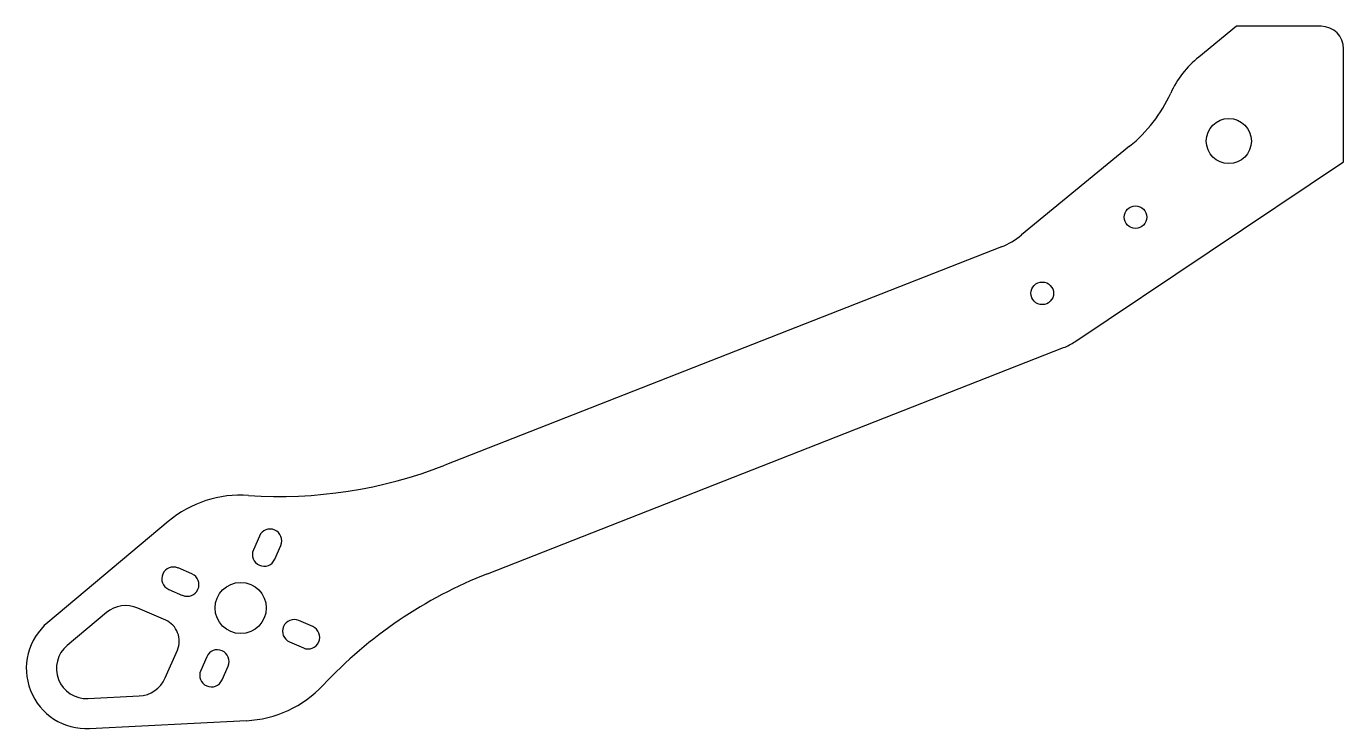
# Model space of a CAD drawing. Header units: millimetres. Extents: x -175 to 0, y -93 to 0.
import ezdxf

# ---------------------------------------------------------------- set-up
doc = ezdxf.new("R2010")
doc.units = ezdxf.units.MM

msp = doc.modelspace()

# ---------------------------------------------------------------- linework, layer by layer
at = {"color": 7, "linetype": 'Continuous', "lineweight": 25}
for p, q in [((-14.25, 0), (-19.24, -4.08)), ((-3, 0), (-14.25, 0)), ((0, -18), (0, -3)), ((-28.44, -15.95), (-42.79, -27.73)), ((-35.72, -41.93), (0, -18)), ((-45.47, -29.3), (-119.39, -58.34)), ((-113.72, -72.76), (-37.2, -42.71)), ((-156.14, -65.82), (-172.12, -79.23)), ((-144.02, -67.75), (-144.82, -69.59)), ((-141.98, -70.83), (-141.18, -68.99)), ((-152.98, -72.79), (-154.82, -71.99)), ((-156.06, -74.84), (-154.22, -75.64)), ((-164.35, -77.93), (-169.55, -82.29)), ((-156.47, -78.95), (-160.18, -77.33)), ((-136.94, -79.79), (-138.78, -78.99)), ((-140.02, -81.83), (-138.18, -82.63)), ((-156.54, -86.61), (-154.92, -82.9)), ((-151.02, -83.8), (-151.82, -85.63)), ((-148.98, -86.87), (-148.18, -85.04)), ((-166.78, -89.35), (-160, -89.01)), ((-166.57, -93.34), (-145.74, -92.29))]:
    msp.add_line(p, q, dxfattribs=at)
for centre, radius in [((-15.25, -15.25), 3), ((-27.64, -25.37), 1.5), ((-40.03, -35.49), 1.5), ((-146.5, -77.31), 3.4)]:
    msp.add_circle(centre, radius, dxfattribs=at)
for centre, radius, start, end in [((-3, -3), 3, 0, 90), ((-10.67, -14.58), 13.56, 129.2423, 155.1724), ((-41.12, -0.49), 20, 309.3763, 335.1724), ((-49.13, -20), 10, 291.4442, 309.3763), ((-40.03, -35.49), 7.75, 291.4442, 303.8217), ((-141.33, -2.49), 60, 266.0439, 291.4441), ((-146.5, -77.31), 15, 86.0439, 129.9971), ((-142.6, -68.37), 1.55, 336.4442, 156.4442), ((-143.4, -70.21), 1.55, 156.4596, 336.4287), ((-155.44, -73.42), 1.55, 66.4442, 246.4442), ((-153.6, -74.21), 1.55, 246.4596, 66.4287), ((-91.79, -128.61), 60, 111.4441, 136.8444), ((-161.78, -81), 4, 66.4442, 129.8762), ((-166.98, -85.35), 8, 129.9971, 272.8911), ((-157.67, -81.7), 3, 336.4441, 66.4442), ((-139.4, -80.41), 1.55, 66.4441, 246.4441), ((-137.56, -81.21), 1.55, 246.4596, 66.4287), ((-166.98, -85.35), 4, 129.9978, 272.8912), ((-149.6, -84.42), 1.55, 336.4441, 156.4441), ((-150.4, -86.25), 1.55, 156.4596, 336.4287), ((-160.2, -85.01), 4, 272.8911, 336.4441), ((-146.5, -77.31), 15, 272.8911, 316.8444)]:
    msp.add_arc(centre, radius, start, end, dxfattribs=at)

doc.saveas('drawing.dxf')
